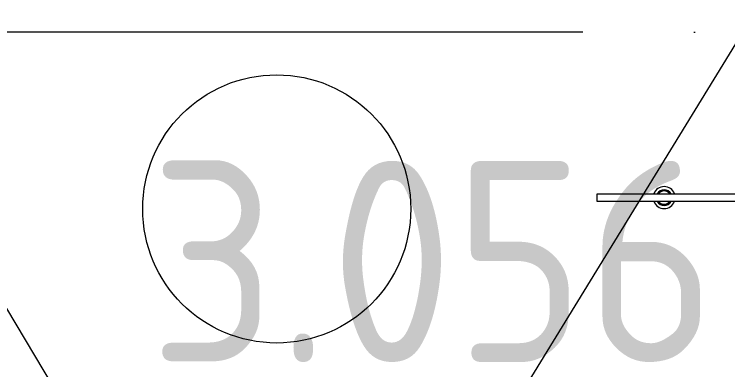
# Model space of a CAD drawing. Header units: millimetres. Extents: x -592259 to 288321, y -552984 to 293768.
# Drawn here: x 165737 to 167335, y -241686 to -240891 of the extents above; entities that cross this region are included whole.
import ezdxf

# ---------------------------------------------------------------- set-up
doc = ezdxf.new("R2010")
doc.units = ezdxf.units.MM
doc.linetypes.add('ADSK_Линия сетки', pattern=[2500, 2000, -250, 0, -250])
for name, color, linetype, lineweight in [('A-AREA-____-IDEN', 250, 'Continuous', 9), ('A-DETL-____-OTLN', 250, 'Continuous', 5), ('A-FLOR-____-OTLN', 250, 'Continuous', 9), ('A-GENM-____-MCUT', 250, 'Continuous', 25), ('A-GENM-____-OTLN', 250, 'Continuous', 9), ('S-GRID-____-OTLN', 250, 'Continuous', 9)]:
    doc.layers.add(name, color=color, linetype=linetype, lineweight=lineweight)
doc.styles.add('ISOCPEUR_1', font='isocpeur.ttf', dxfattribs={"width": 0.9, "height": 250})

# ---------------------------------------------------------------- blocks, each defined once
blk = doc.blocks.new('131_Сантехническая перегородка - СП-1-43197780-АР1_Маркировочный план 3 этажа секция 2_3')
at = {"layer": 'A-GENM-____-MCUT', "lineweight": 5}
for p, q in [((800, 8), (0, 8)), ((0, 8), (0, -8)), ((800, -8), (800, 8)), ((0, -8), (800, -8))]:
    blk.add_line(p, q, dxfattribs=at)
at = {"layer": 'A-GENM-____-OTLN', "lineweight": 5, "flags": 128}
for points in [[(163.3, 8), (162.9, 8.5), (162.6, 9), (162.2, 9.5), (161.8, 9.9), (161.4, 10.4), (161, 10.8), (160.5, 11.2), (160.1, 11.6), (159.6, 12), (159.1, 12.3), (158.6, 12.7), (158.1, 13), (157.6, 13.3), (157.1, 13.6), (156.5, 13.8), (156, 14), (155.4, 14.3), (154.8, 14.4), (154.2, 14.6), (153.6, 14.7), (153.1, 14.9), (152.5, 14.9), (151.9, 15), (151.3, 15.1), (150.7, 15.1), (150.1, 15.1), (149.4, 15), (148.8, 15), (148.2, 14.9), (147.7, 14.8), (147.1, 14.7), (146.5, 14.5), (145.9, 14.4), (145.3, 14.2), (144.8, 13.9), (144.2, 13.7), (143.7, 13.4), (143.1, 13.2), (142.6, 12.9), (142.1, 12.5), (141.6, 12.2), (141.1, 11.8), (140.7, 11.4), (140.2, 11), (139.8, 10.6), (139.4, 10.2), (139, 9.7), (138.6, 9.3), (138.2, 8.8), (137.9, 8.3), (137.7, 8)], [(137.7, -8), (138, -8.5), (138.4, -9), (138.8, -9.5), (139.1, -9.9), (139.6, -10.4), (140, -10.8), (140.4, -11.2), (140.9, -11.6), (141.3, -12), (141.8, -12.3), (142.3, -12.7), (142.8, -13), (143.4, -13.3), (143.9, -13.6), (144.5, -13.8), (145, -14), (145.6, -14.3), (146.2, -14.4), (146.7, -14.6), (147.3, -14.7), (147.9, -14.9), (148.5, -14.9), (149.1, -15), (149.7, -15.1), (150.3, -15.1), (150.9, -15.1), (151.5, -15), (152.1, -15), (152.7, -14.9), (153.3, -14.8), (153.9, -14.7), (154.5, -14.5), (155.1, -14.4), (155.6, -14.2), (156.2, -13.9), (156.7, -13.7), (157.3, -13.4), (157.8, -13.2), (158.3, -12.9), (158.9, -12.5), (159.3, -12.2), (159.8, -11.8), (160.3, -11.4), (160.7, -11), (161.2, -10.6), (161.6, -10.2), (162, -9.7), (162.4, -9.3), (162.7, -8.8), (163.1, -8.3), (163.3, -8)]]:
    blk.add_lwpolyline(points, dxfattribs=at)
at = {"layer": 'A-GENM-____-OTLN', "lineweight": 5}
for radius, start, end in [(24.6, 19.9113, 160.0887), (17.6, 28.9731, 151.0269), (15.1, 126.876, 146.2189), (15.1, 33.7811, 101.1301), (24.6, 199.9113, 340.0887), (17.6, 208.9731, 331.0269), (15.1, 213.7811, 281.1301), (15.1, 306.876, 326.2189)]:
    blk.add_arc((150.5, 0), radius, start, end, dxfattribs=at)
blk = doc.blocks.new('AAR_СКБ_Марка_Помещения_мал - Номер-28977439-АР1_Маркировочный план 3 этажа секция 2_3')
at = {"layer": 'A-AREA-____-IDEN'}
blk.add_circle((-0.028, 0), 3, dxfattribs=at)

msp = doc.modelspace()

# ---------------------------------------------------------------- linework, layer by layer
at = {"layer": 'A-DETL-____-OTLN', "lineweight": 9}
msp.add_line((166447.7601, -242430.9286), (167982.5073, -239930.9286), dxfattribs=at)
at = {"layer": 'A-FLOR-____-OTLN'}
msp.add_line((166247.7601, -242430.9286), (164752.9057, -239930.9286), dxfattribs=at)
at = {"layer": 'S-GRID-____-OTLN', "linetype": 'ADSK_Линия сетки'}
msp.add_line((184510.8783, -240930.9286), (127372.9057, -240930.9286), dxfattribs=at)

# ---------------------------------------------------------------- block references
at = {"layer": 'A-AREA-____-IDEN', "xscale": 99.99999999999993, "yscale": 99.99999999999993, "zscale": 99.99999999999993}
msp.add_blockref('AAR_СКБ_Марка_Помещения_мал - Номер-28977439-АР1_Маркировочный план 3 этажа секция 2_3', (166327.7153, -241326.2902), dxfattribs=at)
at = {"layer": 'A-GENM-____-OTLN', "lineweight": 5}
msp.add_blockref('131_Сантехническая перегородка - СП-1-43197780-АР1_Маркировочный план 3 этажа секция 2_3', (167041.9057, -241300.9291), dxfattribs=at)

# ---------------------------------------------------------------- texts
at = {"layer": 'A-AREA-____-IDEN', "insert": (166039.8149, -241218.8047), "char_height": 450, "width": 654.177, "attachment_point": 1, "style": 'ISOCPEUR_1'}
msp.add_mtext('3.056', dxfattribs=at)

doc.saveas('drawing.dxf')
